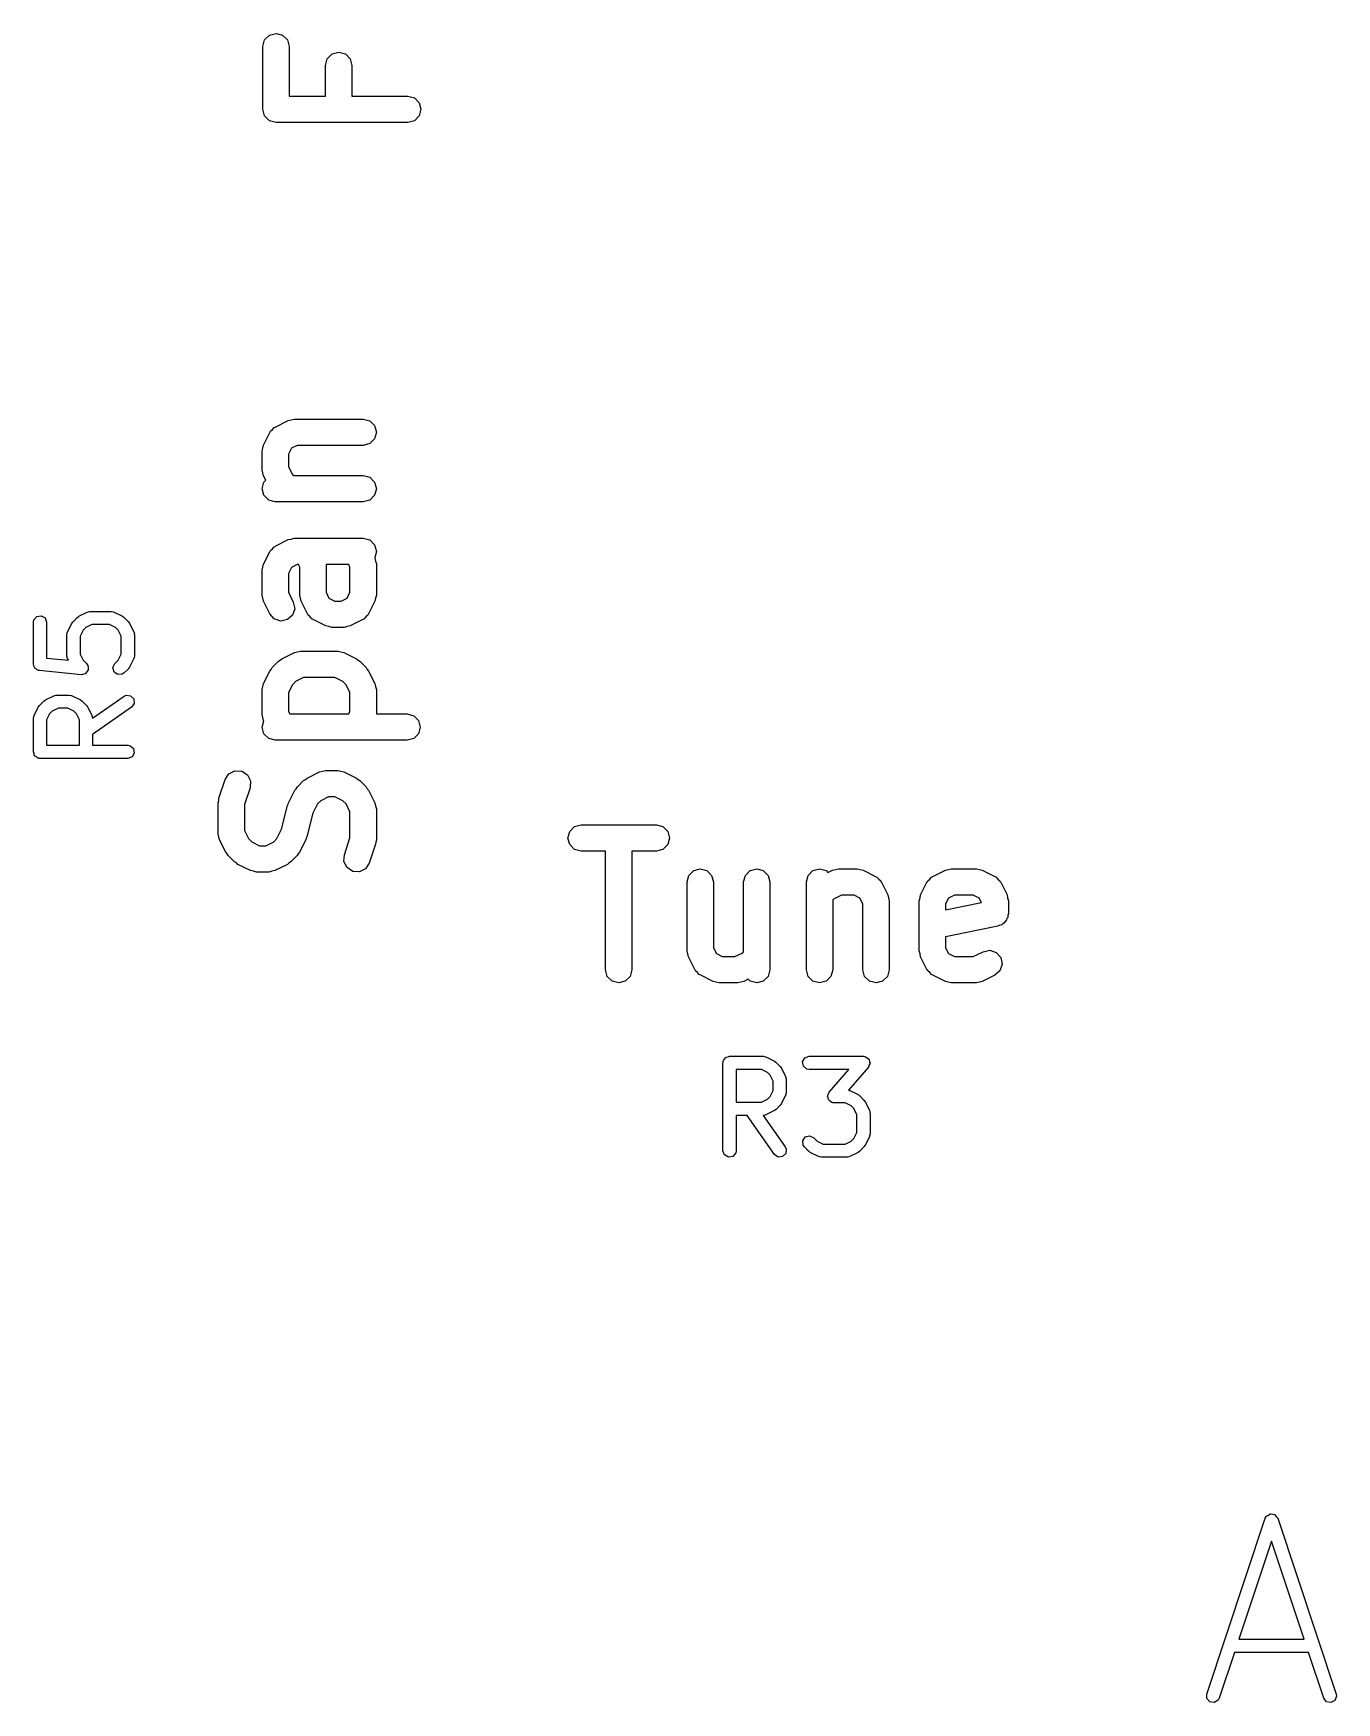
# Model space of a CAD drawing. Extents: x 97.7 to 180.4, y -137 to -64.1.
# Drawn here: x 101.06 to 115.9, y -133.48 to -114.48 of the extents above; entities that cross this region are included whole.
import ezdxf

# ---------------------------------------------------------------- set-up
doc = ezdxf.new("R2010")
doc.units = 0
doc.layers.add('BLACK', color=7, linetype='CONTINUOUS')

msp = doc.modelspace()

# ---------------------------------------------------------------- linework, layer by layer
at = {"layer": 'BLACK', "linetype": 'CONTINUOUS'}
for p, q in [((103.677, -114.629), (103.697, -114.554)), ((103.697, -114.554), (103.752, -114.499)), ((103.752, -114.499), (103.827, -114.479)), ((103.827, -114.479), (103.902, -114.499)), ((103.902, -114.499), (103.956, -114.554)), ((103.956, -114.554), (103.977, -114.629)), ((103.677, -115.343), (103.677, -114.629)), ((103.977, -114.629), (103.977, -115.193)), ((104.391, -114.843), (104.411, -114.768)), ((104.411, -114.768), (104.466, -114.713)), ((104.466, -114.713), (104.541, -114.693)), ((104.541, -114.693), (104.616, -114.713)), ((104.616, -114.713), (104.671, -114.768)), ((104.671, -114.768), (104.691, -114.843)), ((104.391, -115.193), (104.391, -114.843)), ((104.691, -114.843), (104.691, -115.193)), ((103.977, -115.193), (104.391, -115.193)), ((104.691, -115.193), (105.327, -115.193)), ((105.327, -115.193), (105.402, -115.213)), ((105.402, -115.213), (105.456, -115.268)), ((105.456, -115.268), (105.477, -115.343)), ((103.697, -115.418), (103.677, -115.343)), ((103.752, -115.473), (103.697, -115.418)), ((103.827, -115.493), (103.752, -115.473)), ((105.327, -115.493), (103.827, -115.493)), ((105.402, -115.473), (105.327, -115.493)), ((105.456, -115.418), (105.402, -115.473)), ((105.477, -115.343), (105.456, -115.418)), ((103.823, -118.956), (103.966, -118.885)), ((103.966, -118.885), (104, -118.878)), ((104, -118.878), (104.033, -118.869)), ((104.033, -118.869), (104.819, -118.869)), ((104.819, -118.869), (104.894, -118.889)), ((104.894, -118.889), (104.948, -118.944)), ((104.948, -118.944), (104.969, -119.019)), ((103.684, -119.166), (103.756, -119.023)), ((103.756, -119.023), (103.762, -119.017)), ((103.762, -119.017), (103.765, -119.008)), ((103.765, -119.008), (103.787, -118.988)), ((103.787, -118.988), (103.807, -118.965)), ((103.807, -118.965), (103.816, -118.962)), ((103.816, -118.962), (103.823, -118.956)), ((104.948, -119.094), (104.894, -119.149)), ((104.969, -119.019), (104.948, -119.094)), ((103.669, -119.233), (103.677, -119.2)), ((103.669, -119.448), (103.669, -119.233)), ((103.677, -119.2), (103.684, -119.166)), ((104.002, -119.202), (103.969, -119.269)), ((103.969, -119.269), (103.969, -119.412)), ((104.068, -119.169), (104.002, -119.202)), ((104.819, -119.169), (104.068, -119.169)), ((104.894, -119.149), (104.819, -119.169)), ((103.677, -119.481), (103.669, -119.448)), ((103.684, -119.515), (103.677, -119.481)), ((103.71, -119.566), (103.684, -119.515)), ((103.969, -119.412), (104.013, -119.502)), ((104.013, -119.502), (104.024, -119.512)), ((104.024, -119.512), (104.819, -119.512)), ((104.819, -119.512), (104.894, -119.532)), ((103.669, -119.662), (103.689, -119.587)), ((103.689, -119.737), (103.669, -119.662)), ((103.689, -119.587), (103.71, -119.566)), ((104.894, -119.532), (104.948, -119.587)), ((104.948, -119.587), (104.969, -119.662)), ((104.969, -119.662), (104.948, -119.737)), ((103.744, -119.792), (103.689, -119.737)), ((103.819, -119.812), (103.744, -119.792)), ((104.819, -119.812), (103.819, -119.812)), ((104.894, -119.792), (104.819, -119.812)), ((104.948, -119.737), (104.894, -119.792)), ((103.823, -120.314), (103.966, -120.242)), ((103.966, -120.242), (104, -120.235)), ((104, -120.235), (104.033, -120.226)), ((104.033, -120.226), (104.819, -120.226)), ((104.819, -120.226), (104.894, -120.246)), ((104.894, -120.246), (104.948, -120.301)), ((103.684, -120.523), (103.756, -120.381)), ((103.756, -120.381), (103.762, -120.374)), ((103.762, -120.374), (103.765, -120.365)), ((103.765, -120.365), (103.787, -120.345)), ((103.787, -120.345), (103.807, -120.323)), ((103.807, -120.323), (103.816, -120.32)), ((103.816, -120.32), (103.823, -120.314)), ((104.948, -120.301), (104.969, -120.376)), ((104.969, -120.376), (104.95, -120.446)), ((104.95, -120.446), (104.953, -120.452)), ((104.953, -120.452), (104.96, -120.486)), ((103.669, -120.591), (103.677, -120.557)), ((103.669, -120.876), (103.669, -120.591)), ((103.677, -120.557), (103.684, -120.523)), ((104.002, -120.56), (103.969, -120.626)), ((103.969, -120.626), (103.969, -120.841)), ((104.068, -120.526), (104.002, -120.56)), ((104.083, -120.526), (104.068, -120.526)), ((104.097, -120.555), (104.083, -120.526)), ((104.097, -120.876), (104.097, -120.555)), ((104.397, -120.526), (104.397, -120.841)), ((104.654, -120.526), (104.397, -120.526)), ((104.669, -120.555), (104.654, -120.526)), ((104.669, -120.841), (104.669, -120.555)), ((104.96, -120.486), (104.969, -120.519)), ((104.969, -120.519), (104.969, -120.876)), ((103.969, -120.841), (104.024, -120.952)), ((104.397, -120.841), (104.43, -120.907)), ((104.635, -120.907), (104.669, -120.841)), ((103.677, -120.91), (103.669, -120.876)), ((103.684, -120.943), (103.677, -120.91)), ((103.756, -121.086), (103.684, -120.943)), ((104.04, -121.028), (104.015, -121.102)), ((104.024, -120.952), (104.04, -121.028)), ((104.106, -120.91), (104.097, -120.876)), ((104.113, -120.943), (104.106, -120.91)), ((104.184, -121.086), (104.113, -120.943)), ((104.43, -120.907), (104.497, -120.941)), ((104.497, -120.941), (104.569, -120.941)), ((104.569, -120.941), (104.635, -120.907)), ((104.953, -120.943), (104.881, -121.086)), ((104.96, -120.91), (104.953, -120.943)), ((104.969, -120.876), (104.96, -120.91)), ((101.065, -121.182), (101.07, -121.156)), ((101.065, -121.658), (101.065, -121.182)), ((101.07, -121.156), (101.103, -121.117)), ((101.103, -121.117), (101.153, -121.108)), ((101.153, -121.108), (101.198, -121.134)), ((101.198, -121.134), (101.215, -121.182)), ((101.215, -121.182), (101.215, -121.59)), ((101.454, -121.291), (101.502, -121.196)), ((101.502, -121.196), (101.515, -121.178)), ((101.515, -121.178), (101.516, -121.176)), ((101.516, -121.176), (101.564, -121.129)), ((101.564, -121.129), (101.582, -121.116)), ((101.582, -121.116), (101.583, -121.115)), ((101.583, -121.115), (101.678, -121.067)), ((101.73, -121.209), (101.661, -121.244)), ((101.678, -121.067), (101.703, -121.06)), ((101.703, -121.06), (101.708, -121.061)), ((101.708, -121.061), (101.712, -121.059)), ((101.712, -121.059), (101.95, -121.059)), ((101.932, -121.209), (101.73, -121.209)), ((102.001, -121.244), (101.932, -121.209)), ((101.95, -121.059), (101.976, -121.064)), ((101.976, -121.064), (101.979, -121.067)), ((101.979, -121.067), (101.983, -121.067)), ((101.983, -121.067), (102.079, -121.115)), ((102.079, -121.115), (102.097, -121.128)), ((102.097, -121.128), (102.098, -121.129)), ((102.098, -121.129), (102.146, -121.176)), ((102.146, -121.176), (102.159, -121.195)), ((102.159, -121.195), (102.16, -121.196)), ((102.16, -121.196), (102.207, -121.291)), ((103.807, -121.144), (103.756, -121.086)), ((103.881, -121.169), (103.807, -121.144)), ((103.957, -121.153), (103.881, -121.169)), ((104.015, -121.102), (103.957, -121.153)), ((104.19, -121.093), (104.184, -121.086)), ((104.193, -121.102), (104.19, -121.093)), ((104.216, -121.122), (104.193, -121.102)), ((104.236, -121.144), (104.216, -121.122)), ((104.245, -121.147), (104.236, -121.144)), ((104.251, -121.153), (104.245, -121.147)), ((104.394, -121.225), (104.251, -121.153)), ((104.428, -121.232), (104.394, -121.225)), ((104.461, -121.241), (104.428, -121.232)), ((104.638, -121.232), (104.604, -121.241)), ((104.671, -121.225), (104.638, -121.232)), ((104.814, -121.153), (104.671, -121.225)), ((104.821, -121.147), (104.814, -121.153)), ((104.83, -121.144), (104.821, -121.147)), ((104.85, -121.122), (104.83, -121.144)), ((104.872, -121.102), (104.85, -121.122)), ((104.875, -121.093), (104.872, -121.102)), ((104.881, -121.086), (104.875, -121.093)), ((101.446, -121.325), (101.451, -121.299)), ((101.446, -121.563), (101.446, -121.325)), ((101.451, -121.299), (101.454, -121.296)), ((101.454, -121.296), (101.454, -121.291)), ((101.631, -121.274), (101.596, -121.342)), ((101.596, -121.342), (101.596, -121.545)), ((101.661, -121.244), (101.631, -121.274)), ((102.031, -121.274), (102.001, -121.244)), ((102.065, -121.342), (102.031, -121.274)), ((102.065, -121.545), (102.065, -121.342)), ((102.207, -121.291), (102.215, -121.316)), ((102.215, -121.316), (102.214, -121.321)), ((102.214, -121.321), (102.215, -121.325)), ((102.215, -121.325), (102.215, -121.563)), ((104.604, -121.241), (104.461, -121.241)), ((101.215, -121.59), (101.464, -121.615)), ((101.448, -121.567), (101.446, -121.563)), ((101.447, -121.571), (101.448, -121.567)), ((101.454, -121.596), (101.447, -121.571)), ((101.464, -121.615), (101.454, -121.596)), ((101.596, -121.545), (101.631, -121.614)), ((102.031, -121.614), (102.065, -121.545)), ((102.207, -121.596), (102.16, -121.692)), ((102.208, -121.592), (102.207, -121.596)), ((102.211, -121.589), (102.208, -121.592)), ((102.215, -121.563), (102.211, -121.589)), ((103.876, -121.615), (103.894, -121.599)), ((103.894, -121.599), (104.037, -121.528)), ((104.037, -121.528), (104.071, -121.521)), ((104.071, -121.521), (104.104, -121.512)), ((104.104, -121.512), (104.533, -121.512)), ((104.533, -121.512), (104.566, -121.521)), ((104.566, -121.521), (104.6, -121.528)), ((104.6, -121.528), (104.743, -121.599)), ((104.743, -121.599), (104.761, -121.615)), ((101.071, -121.673), (101.065, -121.658)), ((101.072, -121.689), (101.071, -121.673)), ((101.079, -121.696), (101.072, -121.689)), ((101.083, -121.706), (101.079, -121.696)), ((101.097, -121.714), (101.083, -121.706)), ((101.108, -121.726), (101.097, -121.714)), ((101.125, -121.73), (101.108, -121.726)), ((101.127, -121.732), (101.125, -121.73)), ((101.129, -121.732), (101.127, -121.732)), ((101.133, -121.733), (101.129, -121.732)), ((101.609, -121.78), (101.133, -121.733)), ((101.61, -121.78), (101.609, -121.78)), ((101.634, -121.774), (101.61, -121.78)), ((101.61, -121.78), (101.61, -121.78)), ((101.631, -121.614), (101.67, -121.653)), ((101.659, -121.768), (101.634, -121.774)), ((101.66, -121.767), (101.659, -121.767)), ((101.659, -121.767), (101.659, -121.768)), ((101.674, -121.747), (101.66, -121.767)), ((101.67, -121.653), (101.685, -121.674)), ((101.689, -121.726), (101.674, -121.747)), ((101.685, -121.674), (101.685, -121.675)), ((101.685, -121.675), (101.685, -121.675)), ((101.685, -121.675), (101.687, -121.7)), ((101.687, -121.7), (101.689, -121.725)), ((101.689, -121.725), (101.689, -121.726)), ((101.689, -121.726), (101.689, -121.726)), ((101.97, -121.699), (101.992, -121.653)), ((101.984, -121.749), (101.97, -121.699)), ((102.026, -121.778), (101.984, -121.749)), ((101.992, -121.653), (102.031, -121.614)), ((102.077, -121.774), (102.026, -121.778)), ((102.098, -121.759), (102.077, -121.774)), ((102.146, -121.711), (102.098, -121.759)), ((102.16, -121.692), (102.146, -121.71)), ((102.146, -121.71), (102.146, -121.711)), ((103.684, -121.881), (103.756, -121.738)), ((103.756, -121.738), (103.772, -121.72)), ((103.772, -121.72), (103.784, -121.699)), ((103.784, -121.699), (103.855, -121.627)), ((103.855, -121.627), (103.876, -121.615)), ((104.761, -121.615), (104.782, -121.627)), ((104.782, -121.627), (104.853, -121.699)), ((104.853, -121.699), (104.865, -121.72)), ((104.865, -121.72), (104.881, -121.738)), ((104.881, -121.738), (104.953, -121.881)), ((103.669, -121.948), (103.677, -121.914)), ((103.669, -122.233), (103.669, -121.948)), ((103.677, -121.914), (103.684, -121.881)), ((104.013, -121.894), (103.969, -121.983)), ((103.969, -121.983), (103.969, -122.198)), ((104.05, -121.857), (104.013, -121.894)), ((104.14, -121.812), (104.05, -121.857)), ((104.497, -121.812), (104.14, -121.812)), ((104.587, -121.857), (104.497, -121.812)), ((104.624, -121.894), (104.587, -121.857)), ((104.669, -121.983), (104.624, -121.894)), ((104.669, -122.198), (104.669, -121.983)), ((104.953, -121.881), (104.96, -121.914)), ((104.96, -121.914), (104.969, -121.948)), ((104.969, -121.948), (104.969, -122.226)), ((101.073, -122.244), (101.121, -122.148)), ((101.121, -122.148), (101.134, -122.13)), ((101.134, -122.13), (101.135, -122.129)), ((101.135, -122.129), (101.183, -122.081)), ((101.183, -122.081), (101.201, -122.068)), ((101.201, -122.068), (101.202, -122.067)), ((101.202, -122.067), (101.297, -122.02)), ((101.349, -122.162), (101.28, -122.196)), ((101.297, -122.02), (101.322, -122.012)), ((101.322, -122.012), (101.327, -122.013)), ((101.327, -122.013), (101.331, -122.012)), ((101.331, -122.012), (101.474, -122.012)), ((101.456, -122.162), (101.349, -122.162)), ((101.525, -122.196), (101.456, -122.162)), ((101.474, -122.012), (101.499, -122.016)), ((101.499, -122.016), (101.503, -122.019)), ((101.503, -122.019), (101.507, -122.02)), ((101.507, -122.02), (101.602, -122.067)), ((101.602, -122.067), (101.621, -122.081)), ((101.621, -122.081), (101.622, -122.081)), ((101.622, -122.081), (101.67, -122.129)), ((101.67, -122.129), (101.682, -122.147)), ((101.682, -122.147), (101.684, -122.148)), ((101.684, -122.148), (101.731, -122.244)), ((101.739, -122.276), (102.097, -122.025)), ((102.183, -122.148), (101.739, -122.459)), ((102.097, -122.025), (102.121, -122.014)), ((102.121, -122.014), (102.172, -122.019)), ((102.172, -122.019), (102.208, -122.055)), ((102.213, -122.106), (102.183, -122.148)), ((102.208, -122.055), (102.213, -122.106)), ((101.065, -122.277), (101.07, -122.251)), ((101.065, -122.658), (101.065, -122.277)), ((101.07, -122.251), (101.073, -122.248)), ((101.073, -122.248), (101.073, -122.244)), ((101.25, -122.226), (101.215, -122.295)), ((101.215, -122.295), (101.215, -122.583)), ((101.28, -122.196), (101.25, -122.226)), ((101.555, -122.226), (101.525, -122.196)), ((101.589, -122.295), (101.555, -122.226)), ((101.589, -122.583), (101.589, -122.295)), ((101.731, -122.244), (101.739, -122.269)), ((101.739, -122.269), (101.738, -122.273)), ((101.738, -122.273), (101.739, -122.276)), ((103.677, -122.267), (103.669, -122.233)), ((103.669, -122.376), (103.687, -122.306)), ((103.684, -122.301), (103.677, -122.267)), ((103.687, -122.306), (103.684, -122.301)), ((103.969, -122.198), (103.983, -122.226)), ((103.983, -122.226), (104.654, -122.226)), ((104.654, -122.226), (104.669, -122.198)), ((104.969, -122.226), (105.319, -122.226)), ((105.319, -122.226), (105.394, -122.246)), ((105.394, -122.246), (105.448, -122.301)), ((105.448, -122.301), (105.469, -122.376)), ((101.739, -122.459), (101.739, -122.583)), ((103.689, -122.451), (103.669, -122.376)), ((103.744, -122.506), (103.689, -122.451)), ((103.819, -122.526), (103.744, -122.506)), ((105.319, -122.526), (103.819, -122.526)), ((105.394, -122.506), (105.319, -122.526)), ((105.448, -122.451), (105.394, -122.506)), ((105.469, -122.376), (105.448, -122.451)), ((101.072, -122.676), (101.065, -122.658)), ((101.075, -122.696), (101.072, -122.676)), ((101.081, -122.7), (101.075, -122.696)), ((101.083, -122.706), (101.081, -122.7)), ((101.1, -122.716), (101.083, -122.706)), ((101.115, -122.729), (101.1, -122.716)), ((101.124, -122.73), (101.115, -122.729)), ((101.127, -122.732), (101.124, -122.73)), ((101.131, -122.731), (101.127, -122.732)), ((101.14, -122.733), (101.131, -122.731)), ((102.14, -122.733), (101.14, -122.733)), ((101.215, -122.583), (101.589, -122.583)), ((101.739, -122.583), (102.14, -122.583)), ((102.14, -122.583), (102.166, -122.588)), ((102.189, -122.716), (102.14, -122.733)), ((102.166, -122.588), (102.205, -122.621)), ((102.214, -122.671), (102.189, -122.716)), ((102.205, -122.621), (102.214, -122.671)), ((103.248, -122.972), (103.29, -122.907)), ((103.29, -122.907), (103.36, -122.872)), ((103.36, -122.872), (103.437, -122.877)), ((103.437, -122.877), (103.502, -122.92)), ((103.502, -122.92), (103.537, -122.989)), ((104.18, -122.956), (104.323, -122.885)), ((104.323, -122.885), (104.357, -122.878)), ((104.357, -122.878), (104.39, -122.869)), ((104.39, -122.869), (104.533, -122.869)), ((104.533, -122.869), (104.566, -122.878)), ((104.566, -122.878), (104.6, -122.885)), ((104.6, -122.885), (104.743, -122.956)), ((103.176, -123.186), (103.248, -122.972)), ((103.532, -123.067), (103.469, -123.258)), ((103.537, -122.989), (103.532, -123.067)), ((103.97, -123.238), (104.042, -123.095)), ((104.042, -123.095), (104.058, -123.077)), ((104.058, -123.077), (104.07, -123.056)), ((104.07, -123.056), (104.141, -122.985)), ((104.141, -122.985), (104.162, -122.972)), ((104.162, -122.972), (104.18, -122.956)), ((104.743, -122.956), (104.761, -122.972)), ((104.761, -122.972), (104.782, -122.985)), ((104.782, -122.985), (104.853, -123.056)), ((104.853, -123.056), (104.865, -123.077)), ((104.865, -123.077), (104.881, -123.095)), ((104.881, -123.095), (104.953, -123.238)), ((103.169, -123.233), (103.175, -123.21)), ((103.169, -123.591), (103.169, -123.233)), ((103.175, -123.21), (103.176, -123.186)), ((103.469, -123.258), (103.469, -123.555)), ((103.891, -123.538), (103.959, -123.268)), ((103.959, -123.268), (103.967, -123.254)), ((103.967, -123.254), (103.97, -123.238)), ((104.299, -123.251), (104.246, -123.357)), ((104.336, -123.214), (104.299, -123.251)), ((104.425, -123.169), (104.336, -123.214)), ((104.497, -123.169), (104.425, -123.169)), ((104.587, -123.214), (104.497, -123.169)), ((104.624, -123.251), (104.587, -123.214)), ((104.669, -123.34), (104.624, -123.251)), ((104.953, -123.238), (104.96, -123.272)), ((104.96, -123.272), (104.969, -123.305)), ((104.969, -123.305), (104.969, -123.662)), ((104.246, -123.357), (104.178, -123.627)), ((104.669, -123.638), (104.669, -123.34)), ((107.17, -123.564), (107.224, -123.509)), ((107.224, -123.509), (107.299, -123.489)), ((107.299, -123.489), (108.157, -123.489)), ((108.157, -123.489), (108.232, -123.509)), ((108.232, -123.509), (108.286, -123.564)), ((103.177, -123.624), (103.169, -123.591)), ((103.184, -123.658), (103.177, -123.624)), ((103.256, -123.801), (103.184, -123.658)), ((103.469, -123.555), (103.513, -123.645)), ((103.513, -123.645), (103.55, -123.682)), ((103.55, -123.682), (103.64, -123.726)), ((103.712, -123.726), (103.801, -123.682)), ((103.801, -123.682), (103.838, -123.645)), ((103.838, -123.645), (103.891, -123.538)), ((104.167, -123.658), (104.096, -123.801)), ((104.17, -123.641), (104.167, -123.658)), ((104.178, -123.627), (104.17, -123.641)), ((104.605, -123.829), (104.669, -123.638)), ((104.962, -123.685), (104.961, -123.709)), ((104.969, -123.662), (104.962, -123.685)), ((107.149, -123.639), (107.17, -123.564)), ((107.17, -123.714), (107.149, -123.639)), ((108.286, -123.564), (108.307, -123.639)), ((108.307, -123.639), (108.286, -123.714)), ((103.272, -123.819), (103.256, -123.801)), ((103.284, -123.839), (103.272, -123.819)), ((103.355, -123.911), (103.284, -123.839)), ((103.64, -123.726), (103.712, -123.726)), ((104.067, -123.839), (103.996, -123.911)), ((104.08, -123.819), (104.067, -123.839)), ((104.096, -123.801), (104.08, -123.819)), ((104.6, -123.906), (104.605, -123.829)), ((104.961, -123.709), (104.889, -123.924)), ((107.224, -123.768), (107.17, -123.714)), ((107.299, -123.789), (107.224, -123.768)), ((107.578, -123.789), (107.299, -123.789)), ((107.578, -125.139), (107.578, -123.789)), ((108.157, -123.789), (107.878, -123.789)), ((107.878, -123.789), (107.878, -125.139)), ((108.232, -123.768), (108.157, -123.789)), ((108.286, -123.714), (108.232, -123.768)), ((103.376, -123.923), (103.355, -123.911)), ((103.394, -123.939), (103.376, -123.923)), ((103.537, -124.01), (103.394, -123.939)), ((103.571, -124.017), (103.537, -124.01)), ((103.604, -124.026), (103.571, -124.017)), ((103.747, -124.026), (103.604, -124.026)), ((103.78, -124.017), (103.747, -124.026)), ((103.814, -124.01), (103.78, -124.017)), ((103.957, -123.939), (103.814, -124.01)), ((103.975, -123.923), (103.957, -123.939)), ((103.996, -123.911), (103.975, -123.923)), ((104.635, -123.976), (104.6, -123.906)), ((104.7, -124.019), (104.635, -123.976)), ((104.777, -124.023), (104.7, -124.019)), ((104.847, -123.989), (104.777, -124.023)), ((104.889, -123.924), (104.847, -123.989)), ((108.507, -124.139), (108.527, -124.064)), ((108.527, -124.064), (108.582, -124.009)), ((108.582, -124.009), (108.657, -123.989)), ((108.657, -123.989), (108.732, -124.009)), ((108.732, -124.009), (108.786, -124.064)), ((108.786, -124.064), (108.807, -124.139)), ((109.149, -124.139), (109.17, -124.064)), ((109.17, -124.064), (109.224, -124.009)), ((109.224, -124.009), (109.299, -123.989)), ((109.299, -123.989), (109.374, -124.009)), ((109.374, -124.009), (109.429, -124.064)), ((109.429, -124.064), (109.449, -124.139)), ((109.864, -124.139), (109.884, -124.064)), ((109.884, -124.064), (109.939, -124.009)), ((109.939, -124.009), (110.014, -123.989)), ((110.014, -123.989), (110.089, -124.009)), ((110.089, -124.009), (110.11, -124.03)), ((110.11, -124.03), (110.161, -124.004)), ((110.161, -124.004), (110.195, -123.997)), ((110.195, -123.997), (110.228, -123.989)), ((110.228, -123.989), (110.442, -123.989)), ((110.442, -123.989), (110.476, -123.997)), ((110.476, -123.997), (110.509, -124.004)), ((110.509, -124.004), (110.652, -124.076)), ((110.652, -124.076), (110.659, -124.082)), ((110.659, -124.082), (110.668, -124.085)), ((111.288, -124.085), (111.297, -124.082)), ((111.297, -124.082), (111.304, -124.076)), ((111.304, -124.076), (111.447, -124.004)), ((111.447, -124.004), (111.48, -123.997)), ((111.48, -123.997), (111.514, -123.989)), ((111.514, -123.989), (111.799, -123.989)), ((111.799, -123.989), (111.833, -123.997)), ((111.833, -123.997), (111.867, -124.004)), ((111.867, -124.004), (112.009, -124.076)), ((112.009, -124.076), (112.016, -124.082)), ((112.016, -124.082), (112.025, -124.085)), ((108.507, -124.924), (108.507, -124.139)), ((108.807, -124.139), (108.807, -124.889)), ((109.149, -124.934), (109.149, -124.139)), ((109.449, -124.139), (109.449, -125.139)), ((109.864, -125.139), (109.864, -124.139)), ((110.668, -124.085), (110.688, -124.107)), ((110.688, -124.107), (110.71, -124.127)), ((110.71, -124.127), (110.713, -124.136)), ((110.713, -124.136), (110.719, -124.143)), ((110.719, -124.143), (110.791, -124.286)), ((111.165, -124.286), (111.237, -124.143)), ((111.237, -124.143), (111.243, -124.136)), ((111.243, -124.136), (111.246, -124.127)), ((111.246, -124.127), (111.268, -124.107)), ((111.268, -124.107), (111.288, -124.085)), ((112.025, -124.085), (112.045, -124.107)), ((112.045, -124.107), (112.067, -124.127)), ((112.067, -124.127), (112.07, -124.136)), ((112.07, -124.136), (112.076, -124.143)), ((112.076, -124.143), (112.148, -124.286)), ((110.174, -124.333), (110.164, -124.344)), ((110.164, -124.344), (110.164, -125.139)), ((110.263, -124.289), (110.174, -124.333)), ((110.407, -124.289), (110.263, -124.289)), ((110.473, -124.322), (110.407, -124.289)), ((110.507, -124.388), (110.473, -124.322)), ((110.507, -125.139), (110.507, -124.388)), ((110.791, -124.286), (110.798, -124.32)), ((110.798, -124.32), (110.807, -124.353)), ((110.807, -124.353), (110.807, -125.139)), ((111.149, -124.353), (111.158, -124.32)), ((111.149, -124.924), (111.149, -124.353)), ((111.158, -124.32), (111.165, -124.286)), ((111.483, -124.322), (111.449, -124.388)), ((111.449, -124.456), (111.857, -124.374)), ((111.449, -124.388), (111.449, -124.456)), ((111.549, -124.289), (111.483, -124.322)), ((111.764, -124.289), (111.549, -124.289)), ((111.83, -124.322), (111.764, -124.289)), ((111.857, -124.374), (111.83, -124.322)), ((112.148, -124.286), (112.155, -124.32)), ((112.155, -124.32), (112.164, -124.353)), ((112.164, -124.353), (112.164, -124.496)), ((112.043, -124.643), (111.449, -124.762)), ((112.065, -124.632), (112.043, -124.643)), ((112.089, -124.626), (112.065, -124.632)), ((112.099, -124.615), (112.089, -124.626)), ((112.113, -124.608), (112.099, -124.615)), ((112.126, -124.588), (112.113, -124.608)), ((112.144, -124.571), (112.126, -124.588)), ((112.147, -124.556), (112.144, -124.571)), ((112.156, -124.544), (112.147, -124.556)), ((112.157, -124.519), (112.156, -124.544)), ((112.164, -124.496), (112.157, -124.519)), ((111.449, -124.762), (111.449, -124.889)), ((108.515, -124.958), (108.507, -124.924)), ((108.522, -124.991), (108.515, -124.958)), ((108.594, -125.134), (108.522, -124.991)), ((108.807, -124.889), (108.84, -124.955)), ((108.84, -124.955), (108.906, -124.989)), ((108.906, -124.989), (109.05, -124.989)), ((109.05, -124.989), (109.139, -124.944)), ((109.139, -124.944), (109.149, -124.934)), ((111.158, -124.958), (111.149, -124.924)), ((111.165, -124.991), (111.158, -124.958)), ((111.237, -125.134), (111.165, -124.991)), ((111.449, -124.889), (111.483, -124.955)), ((111.483, -124.955), (111.549, -124.989)), ((111.549, -124.989), (111.764, -124.989)), ((111.764, -124.989), (111.875, -124.933)), ((111.875, -124.933), (111.951, -124.917)), ((111.951, -124.917), (112.025, -124.942)), ((112.025, -124.942), (112.076, -125)), ((112.076, -125), (112.092, -125.076)), ((107.598, -125.214), (107.578, -125.139)), ((107.653, -125.268), (107.598, -125.214)), ((107.858, -125.214), (107.803, -125.268)), ((107.878, -125.139), (107.858, -125.214)), ((108.6, -125.141), (108.594, -125.134)), ((108.603, -125.15), (108.6, -125.141)), ((108.625, -125.17), (108.603, -125.15)), ((108.645, -125.192), (108.625, -125.17)), ((108.654, -125.195), (108.645, -125.192)), ((108.661, -125.201), (108.654, -125.195)), ((108.804, -125.273), (108.661, -125.201)), ((109.429, -125.214), (109.374, -125.268)), ((109.449, -125.139), (109.429, -125.214)), ((109.884, -125.214), (109.864, -125.139)), ((109.939, -125.268), (109.884, -125.214)), ((110.144, -125.214), (110.089, -125.268)), ((110.164, -125.139), (110.144, -125.214)), ((110.527, -125.214), (110.507, -125.139)), ((110.582, -125.268), (110.527, -125.214)), ((110.786, -125.214), (110.732, -125.268)), ((110.807, -125.139), (110.786, -125.214)), ((111.243, -125.141), (111.237, -125.134)), ((111.246, -125.15), (111.243, -125.141)), ((111.268, -125.17), (111.246, -125.15)), ((111.288, -125.192), (111.268, -125.17)), ((111.297, -125.195), (111.288, -125.192)), ((111.304, -125.201), (111.297, -125.195)), ((111.447, -125.273), (111.304, -125.201)), ((112.009, -125.201), (111.867, -125.273)), ((112.067, -125.15), (112.009, -125.201)), ((112.092, -125.076), (112.067, -125.15)), ((107.728, -125.289), (107.653, -125.268)), ((107.803, -125.268), (107.728, -125.289)), ((108.838, -125.28), (108.804, -125.273)), ((108.871, -125.289), (108.838, -125.28)), ((109.085, -125.289), (108.871, -125.289)), ((109.118, -125.28), (109.085, -125.289)), ((109.152, -125.273), (109.118, -125.28)), ((109.203, -125.247), (109.152, -125.273)), ((109.224, -125.268), (109.203, -125.247)), ((109.299, -125.289), (109.224, -125.268)), ((109.374, -125.268), (109.299, -125.289)), ((110.014, -125.289), (109.939, -125.268)), ((110.089, -125.268), (110.014, -125.289)), ((110.657, -125.289), (110.582, -125.268)), ((110.732, -125.268), (110.657, -125.289)), ((111.48, -125.28), (111.447, -125.273)), ((111.514, -125.289), (111.48, -125.28)), ((111.799, -125.289), (111.514, -125.289)), ((111.833, -125.28), (111.799, -125.289)), ((111.867, -125.273), (111.833, -125.28)), ((108.918, -126.182), (108.919, -126.173)), ((108.919, -126.173), (108.932, -126.158)), ((108.932, -126.158), (108.942, -126.141)), ((108.942, -126.141), (108.948, -126.139)), ((108.948, -126.139), (108.952, -126.133)), ((108.952, -126.133), (108.972, -126.13)), ((108.972, -126.13), (108.99, -126.123)), ((108.99, -126.123), (109.371, -126.123)), ((109.371, -126.123), (109.397, -126.128)), ((109.397, -126.128), (109.4, -126.131)), ((109.4, -126.131), (109.404, -126.131)), ((109.404, -126.131), (109.5, -126.179)), ((109.821, -126.185), (109.846, -126.141)), ((109.846, -126.141), (109.895, -126.123)), ((109.895, -126.123), (110.514, -126.123)), ((110.514, -126.123), (110.525, -126.125)), ((110.525, -126.125), (110.528, -126.125)), ((110.528, -126.125), (110.531, -126.126)), ((110.531, -126.126), (110.539, -126.128)), ((110.539, -126.128), (110.555, -126.141)), ((110.555, -126.141), (110.572, -126.151)), ((110.572, -126.151), (110.574, -126.157)), ((110.574, -126.157), (110.579, -126.161)), ((110.579, -126.161), (110.582, -126.181)), ((108.915, -126.198), (108.917, -126.189)), ((108.915, -127.198), (108.915, -126.198)), ((108.916, -126.185), (108.918, -126.182)), ((108.917, -126.189), (108.916, -126.185)), ((109.065, -126.273), (109.065, -126.647)), ((109.353, -126.273), (109.065, -126.273)), ((109.422, -126.308), (109.353, -126.273)), ((109.452, -126.338), (109.422, -126.308)), ((109.486, -126.407), (109.452, -126.338)), ((109.5, -126.179), (109.518, -126.192)), ((109.518, -126.192), (109.519, -126.193)), ((109.519, -126.193), (109.567, -126.241)), ((109.567, -126.241), (109.58, -126.259)), ((109.58, -126.259), (109.581, -126.26)), ((109.581, -126.26), (109.628, -126.355)), ((109.628, -126.355), (109.636, -126.38)), ((109.83, -126.236), (109.821, -126.185)), ((109.869, -126.269), (109.83, -126.236)), ((109.895, -126.273), (109.869, -126.269)), ((110.348, -126.273), (109.895, -126.273)), ((110.124, -126.53), (110.348, -126.273)), ((110.57, -126.248), (110.343, -126.508)), ((110.577, -126.229), (110.57, -126.248)), ((110.588, -126.211), (110.577, -126.229)), ((110.582, -126.181), (110.589, -126.2)), ((110.589, -126.2), (110.587, -126.206)), ((110.587, -126.206), (110.588, -126.211)), ((109.452, -126.583), (109.486, -126.514)), ((109.486, -126.514), (109.486, -126.407)), ((109.636, -126.532), (109.632, -126.557)), ((109.636, -126.38), (109.635, -126.385)), ((109.635, -126.385), (109.636, -126.389)), ((109.636, -126.389), (109.636, -126.532)), ((110.107, -126.566), (110.117, -126.549)), ((110.117, -126.549), (110.124, -126.53)), ((110.343, -126.508), (110.349, -126.509)), ((110.349, -126.509), (110.352, -126.512)), ((110.352, -126.512), (110.357, -126.512)), ((110.357, -126.512), (110.452, -126.56)), ((109.065, -126.647), (109.353, -126.647)), ((109.353, -126.647), (109.422, -126.613)), ((109.5, -126.742), (109.404, -126.789)), ((109.422, -126.613), (109.452, -126.583)), ((109.501, -126.74), (109.5, -126.742)), ((109.519, -126.728), (109.501, -126.74)), ((109.567, -126.68), (109.519, -126.728)), ((109.581, -126.66), (109.567, -126.679)), ((109.567, -126.679), (109.567, -126.68)), ((109.628, -126.565), (109.581, -126.66)), ((109.629, -126.561), (109.628, -126.565)), ((109.632, -126.557), (109.629, -126.561)), ((110.105, -126.578), (110.108, -126.572)), ((110.112, -126.597), (110.105, -126.578)), ((110.108, -126.572), (110.107, -126.566)), ((110.115, -126.617), (110.112, -126.597)), ((110.12, -126.621), (110.115, -126.617)), ((110.122, -126.626), (110.12, -126.621)), ((110.139, -126.637), (110.122, -126.626)), ((110.155, -126.65), (110.139, -126.637)), ((110.163, -126.651), (110.155, -126.65)), ((110.166, -126.653), (110.163, -126.651)), ((110.169, -126.652), (110.166, -126.653)), ((110.18, -126.654), (110.169, -126.652)), ((110.306, -126.654), (110.18, -126.654)), ((110.374, -126.689), (110.306, -126.654)), ((110.404, -126.719), (110.374, -126.689)), ((110.439, -126.788), (110.404, -126.719)), ((110.452, -126.56), (110.47, -126.573)), ((110.47, -126.573), (110.472, -126.574)), ((110.472, -126.574), (110.519, -126.622)), ((110.519, -126.622), (110.532, -126.64)), ((110.532, -126.64), (110.533, -126.641)), ((110.533, -126.641), (110.581, -126.736)), ((110.581, -126.736), (110.588, -126.761)), ((109.189, -126.797), (109.065, -126.797)), ((109.065, -126.797), (109.065, -127.198)), ((109.5, -127.241), (109.189, -126.797)), ((109.375, -126.796), (109.372, -126.797)), ((109.372, -126.797), (109.623, -127.155)), ((109.379, -126.797), (109.375, -126.796)), ((109.404, -126.789), (109.379, -126.797)), ((110.439, -126.99), (110.439, -126.788)), ((110.588, -126.761), (110.587, -126.766)), ((110.587, -126.766), (110.589, -126.77)), ((110.589, -126.77), (110.589, -127.008)), ((109.822, -127.084), (109.852, -127.042)), ((109.827, -127.135), (109.822, -127.084)), ((109.852, -127.042), (109.901, -127.028)), ((109.901, -127.028), (109.948, -127.05)), ((109.948, -127.05), (109.987, -127.089)), ((109.987, -127.089), (110.055, -127.123)), ((110.055, -127.123), (110.306, -127.123)), ((110.306, -127.123), (110.374, -127.089)), ((110.374, -127.089), (110.404, -127.059)), ((110.404, -127.059), (110.439, -126.99)), ((110.581, -127.041), (110.533, -127.137)), ((110.584, -127.034), (110.581, -127.037)), ((110.581, -127.037), (110.581, -127.041)), ((110.589, -127.008), (110.584, -127.034)), ((108.932, -127.247), (108.915, -127.198)), ((108.977, -127.272), (108.932, -127.247)), ((109.027, -127.263), (108.977, -127.272)), ((109.06, -127.224), (109.027, -127.263)), ((109.065, -127.198), (109.06, -127.224)), ((109.542, -127.271), (109.5, -127.241)), ((109.593, -127.266), (109.542, -127.271)), ((109.629, -127.23), (109.593, -127.266)), ((109.623, -127.155), (109.634, -127.179)), ((109.634, -127.179), (109.629, -127.23)), ((109.842, -127.156), (109.827, -127.135)), ((109.889, -127.204), (109.842, -127.156)), ((109.891, -127.204), (109.889, -127.204)), ((109.909, -127.218), (109.891, -127.204)), ((110.004, -127.265), (109.909, -127.218)), ((110.008, -127.266), (110.004, -127.265)), ((110.012, -127.269), (110.008, -127.266)), ((110.038, -127.273), (110.012, -127.269)), ((110.323, -127.273), (110.038, -127.273)), ((110.327, -127.272), (110.323, -127.273)), ((110.332, -127.273), (110.327, -127.272)), ((110.357, -127.265), (110.332, -127.273)), ((110.452, -127.218), (110.357, -127.265)), ((110.453, -127.217), (110.452, -127.218)), ((110.472, -127.204), (110.453, -127.217)), ((110.519, -127.156), (110.472, -127.204)), ((110.52, -127.155), (110.519, -127.156)), ((110.533, -127.137), (110.52, -127.155)), ((114.421, -133.383), (115.087, -131.383)), ((115.087, -131.383), (115.1, -131.36)), ((115.1, -131.36), (115.101, -131.359)), ((115.101, -131.359), (115.102, -131.357)), ((115.102, -131.357), (115.123, -131.346)), ((115.123, -131.346), (115.143, -131.333)), ((115.143, -131.333), (115.145, -131.334)), ((115.145, -131.334), (115.147, -131.333)), ((115.147, -131.333), (115.171, -131.337)), ((115.171, -131.337), (115.194, -131.341)), ((115.194, -131.341), (115.196, -131.342)), ((115.196, -131.342), (115.198, -131.343)), ((115.198, -131.343), (115.212, -131.361)), ((115.212, -131.361), (115.228, -131.379)), ((115.228, -131.379), (115.228, -131.381)), ((115.228, -131.381), (115.23, -131.383)), ((115.23, -131.383), (115.896, -133.383)), ((115.158, -131.644), (114.786, -132.76)), ((115.531, -132.76), (115.158, -131.644)), ((114.786, -132.76), (115.531, -132.76)), ((114.736, -132.91), (114.563, -133.43)), ((115.581, -132.91), (114.736, -132.91)), ((115.754, -133.43), (115.581, -132.91)), ((114.422, -133.434), (114.421, -133.383)), ((115.896, -133.383), (115.9, -133.409)), ((114.456, -133.473), (114.422, -133.434)), ((114.507, -133.48), (114.456, -133.473)), ((114.55, -133.453), (114.507, -133.48)), ((114.563, -133.43), (114.55, -133.453)), ((115.786, -133.471), (115.754, -133.43)), ((115.836, -133.481), (115.786, -133.471)), ((115.881, -133.457), (115.836, -133.481)), ((115.9, -133.409), (115.881, -133.457))]:
    msp.add_line(p, q, dxfattribs=at)

doc.saveas('drawing.dxf')
